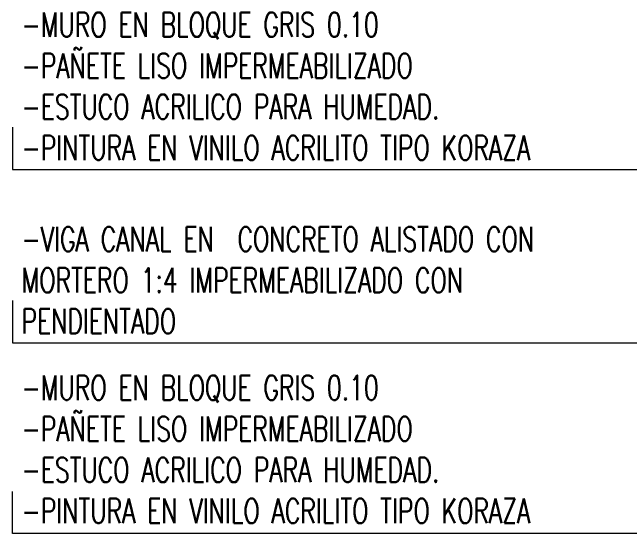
# Model space of a CAD drawing. Header units: millimetres. Extents: x 216 to 2687, y 57 to 1099.
# Drawn here: x 403.685 to 405.688, y 61.309 to 63.048 of the extents above; entities that cross this region are included whole.
import ezdxf

# ---------------------------------------------------------------- set-up
doc = ezdxf.new("R2010")
doc.units = ezdxf.units.MM
doc.header["$LTSCALE"] = 0.5
doc.layers.add('A-TEXT-FLEC', color=4, linetype='Continuous', lineweight=9)
doc.layers.add('A-TEXT-NOTA', color=105, linetype='Continuous', lineweight=9)
doc.styles.add('Detalles', font='romans.shx', dxfattribs={"width": 0.7})

# ---------------------------------------------------------------- blocks, each defined once
blk = doc.blocks.new('*U507')
at = {"layer": 'A-TEXT-FLEC'}
for points in [[(0, 0.137), (0, 0)], [(0, 0), (0, 0), (2.8784, 0)], [(2.8784, 0), (2.8784, -0.1811)]]:
    blk.add_lwpolyline(points, dxfattribs=at)
at = {"layer": 'A-TEXT-FLEC', "const_width": 0.01}
blk.add_lwpolyline([(2.9192, -0.1347), (2.8784, -0.1811), (2.8376, -0.1347)], dxfattribs=at)
blk = doc.blocks.new('*U508')
at = {"layer": 'A-TEXT-FLEC'}
for points in [[(0, 0.137), (0, 0)], [(0, 0), (0, 0), (2.7506, 0)], [(2.7506, 0), (2.7506, -0.214)]]:
    blk.add_lwpolyline(points, dxfattribs=at)
at = {"layer": 'A-TEXT-FLEC', "const_width": 0.01}
blk.add_lwpolyline([(2.7915, -0.1676), (2.7506, -0.214), (2.7098, -0.1676)], dxfattribs=at)
blk = doc.blocks.new('*U509')
at = {"layer": 'A-TEXT-FLEC'}
for points in [[(0, 0.137), (0, 0)], [(0, 0), (0, 0), (2.4564, 0)], [(2.4564, 0), (2.4564, -0.1811)]]:
    blk.add_lwpolyline(points, dxfattribs=at)
at = {"layer": 'A-TEXT-FLEC', "const_width": 0.01}
blk.add_lwpolyline([(2.4972, -0.1347), (2.4564, -0.1811), (2.4156, -0.1347)], dxfattribs=at)
blk = doc.blocks.new('*U733')
at = {"layer": 'A-TEXT-FLEC'}
blk.add_lwpolyline([(3.1009, 0), (0, 0), (0, 0.137)], dxfattribs=at)
at = {"layer": 'A-TEXT-FLEC', "const_width": 0.01}
blk.add_lwpolyline([(3.0545, -0.0408), (3.1009, 0), (3.0545, 0.0408)], dxfattribs=at)

msp = doc.modelspace()

# ---------------------------------------------------------------- block references
at = {"layer": 'A-TEXT-FLEC'}
for name, p in [('*U508', (403.6847, 62.5378)), ('*U509', (403.6847, 62.5378)), ('*U507', (403.6847, 61.9745)), ('*U733', (403.6847, 61.3551))]:
    msp.add_blockref(name, p, dxfattribs=at)

# ---------------------------------------------------------------- texts
at = {"layer": 'A-TEXT-NOTA', "char_height": 0.08, "attachment_point": 7, "style": 'Detalles'}
for s, insert, width in [('-MURO EN BLOQUE GRIS 0.10\\P-PAÑETE LISO IMPERMEABILIZADO\\P-ESTUCO ACRILICO PARA HUMEDAD.\\P-PINTURA EN VINILO ACRILITO TIPO KORAZA', (403.7147, 62.5678), 2.420516), ('-VIGA CANAL EN  CONCRETO ALISTADO CON MORTERO 1:4 IMPERMEABILIZADO CON PENDIENTADO', (403.7147, 62.0045), 1.812526), ('-MURO EN BLOQUE GRIS 0.10\\P-PAÑETE LISO IMPERMEABILIZADO\\P-ESTUCO ACRILICO PARA HUMEDAD.\\P-PINTURA EN VINILO ACRILITO TIPO KORAZA', (403.7147, 61.3885), 2.420516)]:
    msp.add_mtext(s, dxfattribs=dict(at, insert=insert, width=width))

doc.saveas('drawing.dxf')
